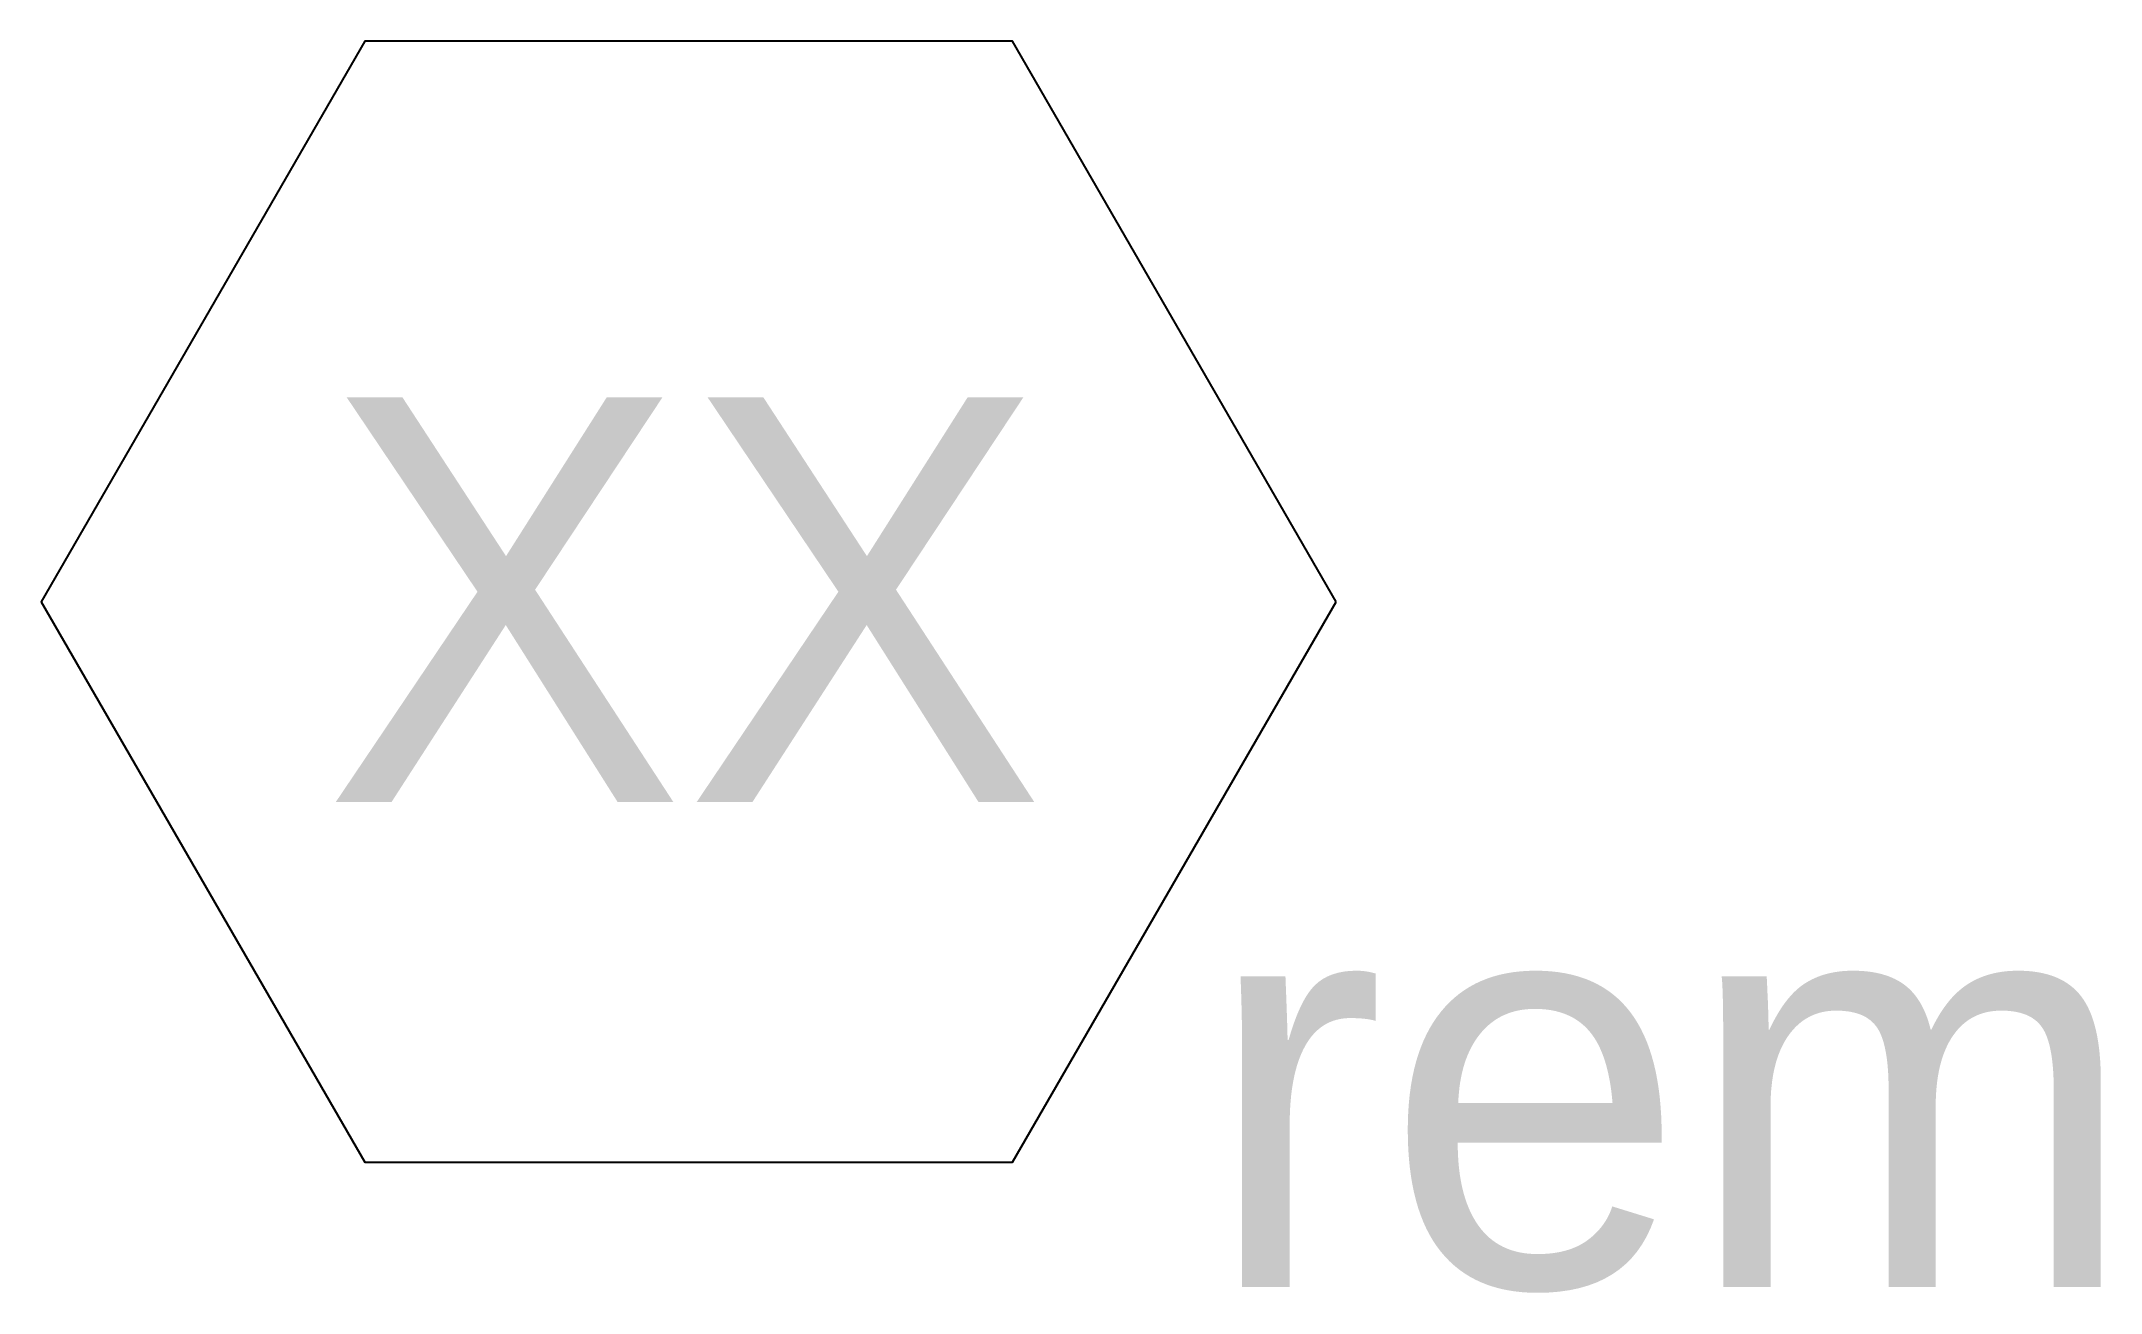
# Model space of a CAD drawing. Header units: inches. Extents: x -1.6 to 3.49, y -1.71 to 1.38.
import ezdxf
from ezdxf.enums import TextEntityAlignment as Align

# ---------------------------------------------------------------- set-up
doc = ezdxf.new("R2010")
doc.units = ezdxf.units.IN
doc.header["$MEASUREMENT"] = 0

# ---------------------------------------------------------------- blocks, each defined once
blk = doc.blocks.new('Window Tag')
blk.add_lwpolyline([(1.5989, 0), (0.7995, 1.3847), (-0.7995, 1.3847), (-1.5989, 0), (-0.7995, -1.3847), (0.7995, -1.3847)], close=True)
blk.add_attdef('TAG', text='', height=0.9993).set_placement((-0.0099, 0.0052), align=Align.MIDDLE_CENTER)
blk.add_attdef('REMARKS', (1.2742, -1.693), '', height=0.9993)

msp = doc.modelspace()

# ---------------------------------------------------------------- block references
msp.add_blockref('Window Tag', (0, 0)).add_auto_attribs({'TAG': 'XX', 'REMARKS': 'rem'})

doc.saveas('drawing.dxf')
